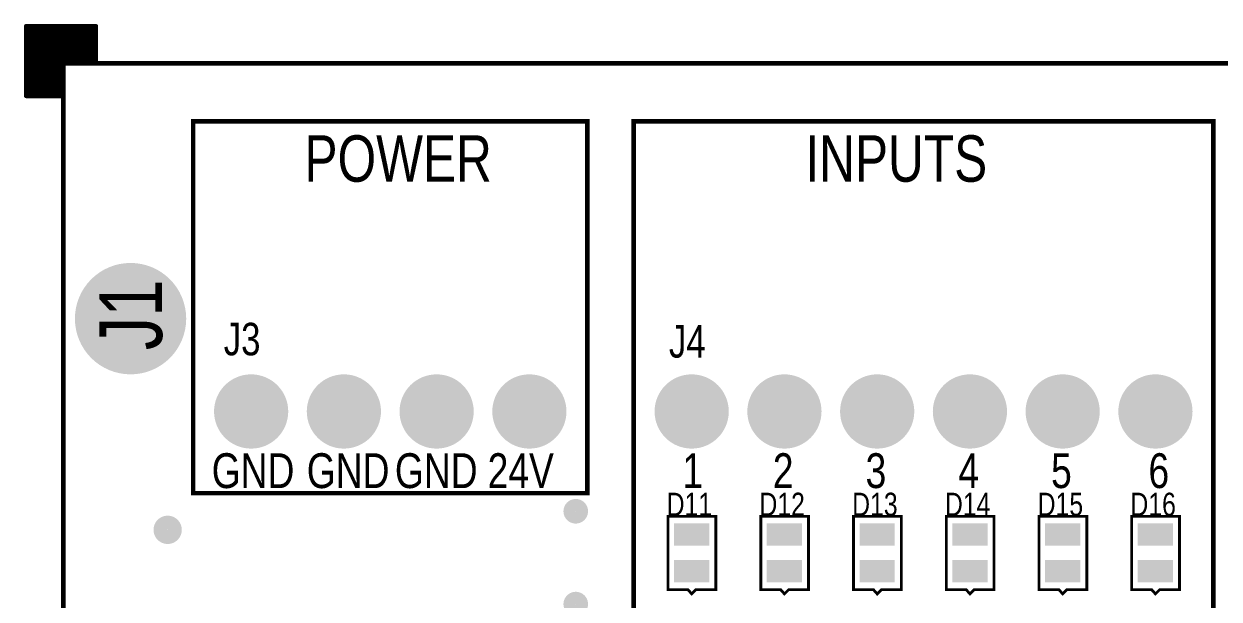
# Model space of a CAD drawing. Extents: x 0.65 to 5.17, y 1.6 to 4.56.
# Drawn here: x 0.653 to 3.23, y 3.322 to 4.561 of the extents above; entities that cross this region are included whole.
import ezdxf

# ---------------------------------------------------------------- set-up
doc = ezdxf.new("R2010")
doc.units = 0

msp = doc.modelspace()

# ---------------------------------------------------------------- linework, layer by layer
at = {"const_width": 0.01}
msp.add_lwpolyline([(0.738, 1.686), (5.093, 1.686), (5.093, 4.476), (0.738, 4.476), (0.738, 1.686)], close=True, dxfattribs=at)
at = {"const_width": 0.005}
msp.add_lwpolyline([(0.7355, 4.476, 1), (0.7405, 4.476, 1)], format="xyb", close=True, dxfattribs=at)
at = {"layer": 'SMT', "const_width": 0.01}
for points in [[(0.658, 4.406), (0.658, 4.556)], [(0.658, 4.556), (0.808, 4.556)], [(0.658, 4.554), (0.808, 4.554)], [(0.658, 4.545), (0.808, 4.545)], [(0.658, 4.536), (0.808, 4.536)], [(0.662, 4.406), (0.662, 4.556)], [(0.671, 4.406), (0.671, 4.556)], [(0.68, 4.406), (0.68, 4.556)], [(0.689, 4.406), (0.689, 4.556)], [(0.698, 4.406), (0.698, 4.556)], [(0.707, 4.406), (0.707, 4.556)], [(0.716, 4.406), (0.716, 4.556)], [(0.725, 4.406), (0.725, 4.556)], [(0.734, 4.481), (0.734, 4.556)], [(0.743, 4.481), (0.743, 4.556)], [(0.752, 4.481), (0.752, 4.556)], [(0.761, 4.481), (0.761, 4.556)], [(0.77, 4.481), (0.77, 4.556)], [(0.779, 4.481), (0.779, 4.556)], [(0.788, 4.481), (0.788, 4.556)], [(0.797, 4.481), (0.797, 4.556)], [(0.806, 4.481), (0.806, 4.556)], [(0.808, 4.481), (0.808, 4.556)], [(0.658, 4.527), (0.808, 4.527)], [(0.658, 4.518), (0.808, 4.518)], [(0.658, 4.509), (0.808, 4.509)], [(0.658, 4.5), (0.808, 4.5)], [(0.658, 4.491), (0.808, 4.491)], [(0.658, 4.482), (0.808, 4.482)], [(0.733, 4.481), (0.808, 4.481)], [(0.733, 4.406), (0.733, 4.481)], [(0.658, 4.473), (0.733, 4.473)], [(0.658, 4.464), (0.733, 4.464)], [(0.658, 4.455), (0.733, 4.455)], [(0.658, 4.446), (0.733, 4.446)], [(0.658, 4.437), (0.733, 4.437)], [(0.658, 4.428), (0.733, 4.428)], [(0.658, 4.419), (0.733, 4.419)], [(0.658, 4.41), (0.733, 4.41)], [(0.658, 4.406), (0.733, 4.406)]]:
    msp.add_lwpolyline(points, dxfattribs=at)
at = {"layer": 'SMT'}
for points, const_width in [([(0.6555, 4.556, 1), (0.6605, 4.556, 1)], 0.005), ([(0.6555, 4.556, 1), (0.6605, 4.556, 1)], 0.005), ([(0.6555, 4.554, 1), (0.6605, 4.554, 1)], 0.005), ([(0.6555, 4.545, 1), (0.6605, 4.545, 1)], 0.005), ([(0.6555, 4.536, 1), (0.6605, 4.536, 1)], 0.005), ([(0.6595, 4.556, 1), (0.6645, 4.556, 1)], 0.005), ([(0.6685, 4.556, 1), (0.6735, 4.556, 1)], 0.005), ([(0.6775, 4.556, 1), (0.6825, 4.556, 1)], 0.005), ([(0.6865, 4.556, 1), (0.6915, 4.556, 1)], 0.005), ([(0.6955, 4.556, 1), (0.7005, 4.556, 1)], 0.005), ([(0.7045, 4.556, 1), (0.7095, 4.556, 1)], 0.005), ([(0.7135, 4.556, 1), (0.7185, 4.556, 1)], 0.005), ([(0.7225, 4.556, 1), (0.7275, 4.556, 1)], 0.005), ([(0.7315, 4.556, 1), (0.7365, 4.556, 1)], 0.005), ([(0.7405, 4.556, 1), (0.7455, 4.556, 1)], 0.005), ([(0.7495, 4.556, 1), (0.7545, 4.556, 1)], 0.005), ([(0.7585, 4.556, 1), (0.7635, 4.556, 1)], 0.005), ([(0.7675, 4.556, 1), (0.7725, 4.556, 1)], 0.005), ([(0.7765, 4.556, 1), (0.7815, 4.556, 1)], 0.005), ([(0.7855, 4.556, 1), (0.7905, 4.556, 1)], 0.005), ([(0.7945, 4.556, 1), (0.7995, 4.556, 1)], 0.005), ([(0.8035, 4.556, 1), (0.8085, 4.556, 1)], 0.005), ([(0.8055, 4.556, 1), (0.8105, 4.556, 1)], 0.005), ([(0.8055, 4.556, 1), (0.8105, 4.556, 1)], 0.005), ([(0.8055, 4.554, 1), (0.8105, 4.554, 1)], 0.005), ([(0.8055, 4.545, 1), (0.8105, 4.545, 1)], 0.005), ([(0.8055, 4.536, 1), (0.8105, 4.536, 1)], 0.005), ([(0.6555, 4.527, 1), (0.6605, 4.527, 1)], 0.005), ([(0.6555, 4.518, 1), (0.6605, 4.518, 1)], 0.005), ([(0.6555, 4.509, 1), (0.6605, 4.509, 1)], 0.005), ([(0.8055, 4.527, 1), (0.8105, 4.527, 1)], 0.005), ([(0.8055, 4.518, 1), (0.8105, 4.518, 1)], 0.005), ([(0.8055, 4.509, 1), (0.8105, 4.509, 1)], 0.005), ([(0.6555, 4.5, 1), (0.6605, 4.5, 1)], 0.005), ([(0.6555, 4.491, 1), (0.6605, 4.491, 1)], 0.005), ([(0.6555, 4.482, 1), (0.6605, 4.482, 1)], 0.005), ([(0.7305, 4.481, 1), (0.7355, 4.481, 1)], 0.005), ([(0.7305, 4.481, 1), (0.7355, 4.481, 1)], 0.005), ([(0.7315, 4.481, 1), (0.7365, 4.481, 1)], 0.005), ([(0.7405, 4.481, 1), (0.7455, 4.481, 1)], 0.005), ([(0.7495, 4.481, 1), (0.7545, 4.481, 1)], 0.005), ([(0.7585, 4.481, 1), (0.7635, 4.481, 1)], 0.005), ([(0.7675, 4.481, 1), (0.7725, 4.481, 1)], 0.005), ([(0.7765, 4.481, 1), (0.7815, 4.481, 1)], 0.005), ([(0.7855, 4.481, 1), (0.7905, 4.481, 1)], 0.005), ([(0.7945, 4.481, 1), (0.7995, 4.481, 1)], 0.005), ([(0.8035, 4.481, 1), (0.8085, 4.481, 1)], 0.005), ([(0.8055, 4.5, 1), (0.8105, 4.5, 1)], 0.005), ([(0.8055, 4.491, 1), (0.8105, 4.491, 1)], 0.005), ([(0.8055, 4.482, 1), (0.8105, 4.482, 1)], 0.005), ([(0.8055, 4.481, 1), (0.8105, 4.481, 1)], 0.005), ([(0.8055, 4.481, 1), (0.8105, 4.481, 1)], 0.005), ([(0.6555, 4.473, 1), (0.6605, 4.473, 1)], 0.005), ([(0.6555, 4.464, 1), (0.6605, 4.464, 1)], 0.005), ([(0.6555, 4.455, 1), (0.6605, 4.455, 1)], 0.005), ([(0.7305, 4.473, 1), (0.7355, 4.473, 1)], 0.005), ([(0.7305, 4.464, 1), (0.7355, 4.464, 1)], 0.005), ([(0.7305, 4.455, 1), (0.7355, 4.455, 1)], 0.005), ([(0.6555, 4.446, 1), (0.6605, 4.446, 1)], 0.005), ([(0.6555, 4.437, 1), (0.6605, 4.437, 1)], 0.005), ([(0.6555, 4.428, 1), (0.6605, 4.428, 1)], 0.005), ([(0.7305, 4.446, 1), (0.7355, 4.446, 1)], 0.005), ([(0.7305, 4.437, 1), (0.7355, 4.437, 1)], 0.005), ([(0.7305, 4.428, 1), (0.7355, 4.428, 1)], 0.005), ([(0.6555, 4.419, 1), (0.6605, 4.419, 1)], 0.005), ([(0.6555, 4.41, 1), (0.6605, 4.41, 1)], 0.005), ([(0.6555, 4.406, 1), (0.6605, 4.406, 1)], 0.005), ([(0.6555, 4.406, 1), (0.6605, 4.406, 1)], 0.005), ([(0.6595, 4.406, 1), (0.6645, 4.406, 1)], 0.005), ([(0.6685, 4.406, 1), (0.6735, 4.406, 1)], 0.005), ([(0.6775, 4.406, 1), (0.6825, 4.406, 1)], 0.005), ([(0.6865, 4.406, 1), (0.6915, 4.406, 1)], 0.005), ([(0.6955, 4.406, 1), (0.7005, 4.406, 1)], 0.005), ([(0.7045, 4.406, 1), (0.7095, 4.406, 1)], 0.005), ([(0.7135, 4.406, 1), (0.7185, 4.406, 1)], 0.005), ([(0.7225, 4.406, 1), (0.7275, 4.406, 1)], 0.005), ([(0.7305, 4.419, 1), (0.7355, 4.419, 1)], 0.005), ([(0.7305, 4.41, 1), (0.7355, 4.41, 1)], 0.005), ([(0.7305, 4.406, 1), (0.7355, 4.406, 1)], 0.005), ([(0.7305, 4.406, 1), (0.7355, 4.406, 1)], 0.005), ([(0.823, 3.926, 1), (0.943, 3.926, 1)], 0.12), ([(1.103, 3.726, 1), (1.183, 3.726, 1)], 0.08), ([(1.303, 3.726, 1), (1.383, 3.726, 1)], 0.08), ([(1.503, 3.726, 1), (1.583, 3.726, 1)], 0.08), ([(1.703, 3.726, 1), (1.783, 3.726, 1)], 0.08), ([(2.053, 3.726, 1), (2.133, 3.726, 1)], 0.08), ([(2.253, 3.726, 1), (2.333, 3.726, 1)], 0.08), ([(2.453, 3.726, 1), (2.533, 3.726, 1)], 0.08), ([(2.653, 3.726, 1), (2.733, 3.726, 1)], 0.08), ([(2.853, 3.726, 1), (2.933, 3.726, 1)], 0.08), ([(3.053, 3.726, 1), (3.133, 3.726, 1)], 0.08), ([(1.83, 3.511, 1), (1.856, 3.511, 1)], 0.027), ([(0.948, 3.471, 1), (0.978, 3.471, 1)], 0.031), ([(1.83, 3.311, 1), (1.856, 3.311, 1)], 0.027)]:
    msp.add_lwpolyline(points, format="xyb", close=True, dxfattribs=dict(at, const_width=const_width))
for points in [[(2.055, 3.437), (2.131, 3.437), (2.055, 3.485), (2.131, 3.485)], [(2.255, 3.437), (2.331, 3.437), (2.255, 3.485), (2.331, 3.485)], [(2.455, 3.437), (2.531, 3.437), (2.455, 3.485), (2.531, 3.485)], [(2.655, 3.437), (2.731, 3.437), (2.655, 3.485), (2.731, 3.485)], [(2.855, 3.437), (2.931, 3.437), (2.855, 3.485), (2.931, 3.485)], [(3.055, 3.437), (3.131, 3.437), (3.055, 3.485), (3.131, 3.485)], [(2.055, 3.358), (2.131, 3.358), (2.055, 3.406), (2.131, 3.406)], [(2.255, 3.358), (2.331, 3.358), (2.255, 3.406), (2.331, 3.406)], [(2.455, 3.358), (2.531, 3.358), (2.455, 3.406), (2.531, 3.406)], [(2.655, 3.358), (2.731, 3.358), (2.655, 3.406), (2.731, 3.406)], [(2.855, 3.358), (2.931, 3.358), (2.855, 3.406), (2.931, 3.406)], [(3.055, 3.358), (3.131, 3.358), (3.055, 3.406), (3.131, 3.406)]]:
    msp.add_solid(points, dxfattribs=at)
at = {"layer": 'SST', "const_width": 0.01}
for points in [[(0.658, 4.406), (0.658, 4.556)], [(0.658, 4.556), (0.808, 4.556)], [(0.658, 4.554), (0.808, 4.554)], [(0.658, 4.545), (0.808, 4.545)], [(0.658, 4.536), (0.808, 4.536)], [(0.662, 4.406), (0.662, 4.556)], [(0.671, 4.406), (0.671, 4.556)], [(0.68, 4.406), (0.68, 4.556)], [(0.689, 4.406), (0.689, 4.556)], [(0.698, 4.406), (0.698, 4.556)], [(0.707, 4.406), (0.707, 4.556)], [(0.716, 4.406), (0.716, 4.556)], [(0.725, 4.406), (0.725, 4.556)], [(0.734, 4.481), (0.734, 4.556)], [(0.743, 4.481), (0.743, 4.556)], [(0.752, 4.481), (0.752, 4.556)], [(0.761, 4.481), (0.761, 4.556)], [(0.77, 4.481), (0.77, 4.556)], [(0.779, 4.481), (0.779, 4.556)], [(0.788, 4.481), (0.788, 4.556)], [(0.797, 4.481), (0.797, 4.556)], [(0.806, 4.481), (0.806, 4.556)], [(0.808, 4.481), (0.808, 4.556)], [(0.658, 4.527), (0.808, 4.527)], [(0.658, 4.518), (0.808, 4.518)], [(0.658, 4.509), (0.808, 4.509)], [(0.658, 4.5), (0.808, 4.5)], [(0.658, 4.491), (0.808, 4.491)], [(0.658, 4.482), (0.808, 4.482)], [(0.733, 4.481), (0.808, 4.481)], [(0.733, 4.406), (0.733, 4.481)], [(0.658, 4.473), (0.733, 4.473)], [(0.658, 4.464), (0.733, 4.464)], [(0.658, 4.455), (0.733, 4.455)], [(0.658, 4.446), (0.733, 4.446)], [(0.658, 4.437), (0.733, 4.437)], [(0.658, 4.428), (0.733, 4.428)], [(0.658, 4.419), (0.733, 4.419)], [(0.658, 4.41), (0.733, 4.41)], [(0.658, 4.406), (0.733, 4.406)]]:
    msp.add_lwpolyline(points, dxfattribs=at)
at = {"layer": 'SST'}
for points, const_width in [([(0.6555, 4.556, 1), (0.6605, 4.556, 1)], 0.005), ([(0.6555, 4.556, 1), (0.6605, 4.556, 1)], 0.005), ([(0.6555, 4.554, 1), (0.6605, 4.554, 1)], 0.005), ([(0.6555, 4.545, 1), (0.6605, 4.545, 1)], 0.005), ([(0.6555, 4.536, 1), (0.6605, 4.536, 1)], 0.005), ([(0.6595, 4.556, 1), (0.6645, 4.556, 1)], 0.005), ([(0.6685, 4.556, 1), (0.6735, 4.556, 1)], 0.005), ([(0.6775, 4.556, 1), (0.6825, 4.556, 1)], 0.005), ([(0.6865, 4.556, 1), (0.6915, 4.556, 1)], 0.005), ([(0.6955, 4.556, 1), (0.7005, 4.556, 1)], 0.005), ([(0.7045, 4.556, 1), (0.7095, 4.556, 1)], 0.005), ([(0.7135, 4.556, 1), (0.7185, 4.556, 1)], 0.005), ([(0.7225, 4.556, 1), (0.7275, 4.556, 1)], 0.005), ([(0.7315, 4.556, 1), (0.7365, 4.556, 1)], 0.005), ([(0.7405, 4.556, 1), (0.7455, 4.556, 1)], 0.005), ([(0.7495, 4.556, 1), (0.7545, 4.556, 1)], 0.005), ([(0.7585, 4.556, 1), (0.7635, 4.556, 1)], 0.005), ([(0.7675, 4.556, 1), (0.7725, 4.556, 1)], 0.005), ([(0.7765, 4.556, 1), (0.7815, 4.556, 1)], 0.005), ([(0.7855, 4.556, 1), (0.7905, 4.556, 1)], 0.005), ([(0.7945, 4.556, 1), (0.7995, 4.556, 1)], 0.005), ([(0.8035, 4.556, 1), (0.8085, 4.556, 1)], 0.005), ([(0.8055, 4.556, 1), (0.8105, 4.556, 1)], 0.005), ([(0.8055, 4.556, 1), (0.8105, 4.556, 1)], 0.005), ([(0.8055, 4.554, 1), (0.8105, 4.554, 1)], 0.005), ([(0.8055, 4.545, 1), (0.8105, 4.545, 1)], 0.005), ([(0.8055, 4.536, 1), (0.8105, 4.536, 1)], 0.005), ([(0.6555, 4.527, 1), (0.6605, 4.527, 1)], 0.005), ([(0.6555, 4.518, 1), (0.6605, 4.518, 1)], 0.005), ([(0.6555, 4.509, 1), (0.6605, 4.509, 1)], 0.005), ([(0.8055, 4.527, 1), (0.8105, 4.527, 1)], 0.005), ([(0.8055, 4.518, 1), (0.8105, 4.518, 1)], 0.005), ([(0.8055, 4.509, 1), (0.8105, 4.509, 1)], 0.005), ([(0.6555, 4.5, 1), (0.6605, 4.5, 1)], 0.005), ([(0.6555, 4.491, 1), (0.6605, 4.491, 1)], 0.005), ([(0.6555, 4.482, 1), (0.6605, 4.482, 1)], 0.005), ([(0.7305, 4.481, 1), (0.7355, 4.481, 1)], 0.005), ([(0.7305, 4.481, 1), (0.7355, 4.481, 1)], 0.005), ([(0.7315, 4.481, 1), (0.7365, 4.481, 1)], 0.005), ([(0.7405, 4.481, 1), (0.7455, 4.481, 1)], 0.005), ([(0.7495, 4.481, 1), (0.7545, 4.481, 1)], 0.005), ([(0.7585, 4.481, 1), (0.7635, 4.481, 1)], 0.005), ([(0.7675, 4.481, 1), (0.7725, 4.481, 1)], 0.005), ([(0.7765, 4.481, 1), (0.7815, 4.481, 1)], 0.005), ([(0.7855, 4.481, 1), (0.7905, 4.481, 1)], 0.005), ([(0.7945, 4.481, 1), (0.7995, 4.481, 1)], 0.005), ([(0.8035, 4.481, 1), (0.8085, 4.481, 1)], 0.005), ([(0.8055, 4.5, 1), (0.8105, 4.5, 1)], 0.005), ([(0.8055, 4.491, 1), (0.8105, 4.491, 1)], 0.005), ([(0.8055, 4.482, 1), (0.8105, 4.482, 1)], 0.005), ([(0.8055, 4.481, 1), (0.8105, 4.481, 1)], 0.005), ([(0.8055, 4.481, 1), (0.8105, 4.481, 1)], 0.005), ([(0.6555, 4.473, 1), (0.6605, 4.473, 1)], 0.005), ([(0.6555, 4.464, 1), (0.6605, 4.464, 1)], 0.005), ([(0.6555, 4.455, 1), (0.6605, 4.455, 1)], 0.005), ([(0.7305, 4.473, 1), (0.7355, 4.473, 1)], 0.005), ([(0.7305, 4.464, 1), (0.7355, 4.464, 1)], 0.005), ([(0.7305, 4.455, 1), (0.7355, 4.455, 1)], 0.005), ([(0.6555, 4.446, 1), (0.6605, 4.446, 1)], 0.005), ([(0.6555, 4.437, 1), (0.6605, 4.437, 1)], 0.005), ([(0.6555, 4.428, 1), (0.6605, 4.428, 1)], 0.005), ([(0.7305, 4.446, 1), (0.7355, 4.446, 1)], 0.005), ([(0.7305, 4.437, 1), (0.7355, 4.437, 1)], 0.005), ([(0.7305, 4.428, 1), (0.7355, 4.428, 1)], 0.005), ([(0.6555, 4.419, 1), (0.6605, 4.419, 1)], 0.005), ([(0.6555, 4.41, 1), (0.6605, 4.41, 1)], 0.005), ([(0.6555, 4.406, 1), (0.6605, 4.406, 1)], 0.005), ([(0.6555, 4.406, 1), (0.6605, 4.406, 1)], 0.005), ([(0.6595, 4.406, 1), (0.6645, 4.406, 1)], 0.005), ([(0.6685, 4.406, 1), (0.6735, 4.406, 1)], 0.005), ([(0.6775, 4.406, 1), (0.6825, 4.406, 1)], 0.005), ([(0.6865, 4.406, 1), (0.6915, 4.406, 1)], 0.005), ([(0.6955, 4.406, 1), (0.7005, 4.406, 1)], 0.005), ([(0.7045, 4.406, 1), (0.7095, 4.406, 1)], 0.005), ([(0.7135, 4.406, 1), (0.7185, 4.406, 1)], 0.005), ([(0.7225, 4.406, 1), (0.7275, 4.406, 1)], 0.005), ([(0.7305, 4.419, 1), (0.7355, 4.419, 1)], 0.005), ([(0.7305, 4.41, 1), (0.7355, 4.41, 1)], 0.005), ([(0.7305, 4.406, 1), (0.7355, 4.406, 1)], 0.005), ([(0.7305, 4.406, 1), (0.7355, 4.406, 1)], 0.005), ([(1.0155, 4.351, 1), (1.0205, 4.351, 1)], 0.005), ([(1.0155, 4.351, 1), (1.0205, 4.351, 1)], 0.005), ([(1.8655, 4.351, 1), (1.8705, 4.351, 1)], 0.005), ([(1.9655, 4.351, 1), (1.9705, 4.351, 1)], 0.005), ([(1.9655, 4.351, 1), (1.9705, 4.351, 1)], 0.005), ([(3.2155, 4.351, 1), (3.2205, 4.351, 1)], 0.005), ([(1.0155, 3.55, 1), (1.0205, 3.55, 1)], 0.005), ([(1.8655, 3.55, 1), (1.8705, 3.55, 1)], 0.005), ([(2.0405, 3.5, 1), (2.0435, 3.5, 1)], 0.003), ([(2.1435, 3.5, 1), (2.1465, 3.5, 1)], 0.003), ([(2.1435, 3.5, 1), (2.1465, 3.5, 1)], 0.003), ([(2.2405, 3.5, 1), (2.2435, 3.5, 1)], 0.003), ([(2.3435, 3.5, 1), (2.3465, 3.5, 1)], 0.003), ([(2.3435, 3.5, 1), (2.3465, 3.5, 1)], 0.003), ([(2.4405, 3.5, 1), (2.4435, 3.5, 1)], 0.003), ([(2.5435, 3.5, 1), (2.5465, 3.5, 1)], 0.003), ([(2.5435, 3.5, 1), (2.5465, 3.5, 1)], 0.003), ([(2.6405, 3.5, 1), (2.6435, 3.5, 1)], 0.003), ([(2.7435, 3.5, 1), (2.7465, 3.5, 1)], 0.003), ([(2.7435, 3.5, 1), (2.7465, 3.5, 1)], 0.003), ([(2.8405, 3.5, 1), (2.8435, 3.5, 1)], 0.003), ([(2.9435, 3.5, 1), (2.9465, 3.5, 1)], 0.003), ([(2.9435, 3.5, 1), (2.9465, 3.5, 1)], 0.003), ([(3.0405, 3.5, 1), (3.0435, 3.5, 1)], 0.003), ([(3.1435, 3.5, 1), (3.1465, 3.5, 1)], 0.003), ([(3.1435, 3.5, 1), (3.1465, 3.5, 1)], 0.003), ([(2.0405, 3.342, 1), (2.0435, 3.342, 1)], 0.003), ([(2.0835, 3.342, 1), (2.0865, 3.342, 1)], 0.003), ([(2.0915, 3.333, 1), (2.0945, 3.333, 1)], 0.003), ([(2.1005, 3.342, 1), (2.1035, 3.342, 1)], 0.003), ([(2.1005, 3.342, 1), (2.1035, 3.342, 1)], 0.003), ([(2.1435, 3.342, 1), (2.1465, 3.342, 1)], 0.003), ([(2.2405, 3.342, 1), (2.2435, 3.342, 1)], 0.003), ([(2.2835, 3.342, 1), (2.2865, 3.342, 1)], 0.003), ([(2.2915, 3.333, 1), (2.2945, 3.333, 1)], 0.003), ([(2.3005, 3.342, 1), (2.3035, 3.342, 1)], 0.003), ([(2.3005, 3.342, 1), (2.3035, 3.342, 1)], 0.003), ([(2.3435, 3.342, 1), (2.3465, 3.342, 1)], 0.003), ([(2.4405, 3.342, 1), (2.4435, 3.342, 1)], 0.003), ([(2.4835, 3.342, 1), (2.4865, 3.342, 1)], 0.003), ([(2.4915, 3.333, 1), (2.4945, 3.333, 1)], 0.003), ([(2.5005, 3.342, 1), (2.5035, 3.342, 1)], 0.003), ([(2.5005, 3.342, 1), (2.5035, 3.342, 1)], 0.003), ([(2.5435, 3.342, 1), (2.5465, 3.342, 1)], 0.003), ([(2.6405, 3.342, 1), (2.6435, 3.342, 1)], 0.003), ([(2.6835, 3.342, 1), (2.6865, 3.342, 1)], 0.003), ([(2.6915, 3.333, 1), (2.6945, 3.333, 1)], 0.003), ([(2.7005, 3.342, 1), (2.7035, 3.342, 1)], 0.003), ([(2.7005, 3.342, 1), (2.7035, 3.342, 1)], 0.003), ([(2.7435, 3.342, 1), (2.7465, 3.342, 1)], 0.003), ([(2.8405, 3.342, 1), (2.8435, 3.342, 1)], 0.003), ([(2.8835, 3.342, 1), (2.8865, 3.342, 1)], 0.003), ([(2.8915, 3.333, 1), (2.8945, 3.333, 1)], 0.003), ([(2.9005, 3.342, 1), (2.9035, 3.342, 1)], 0.003), ([(2.9005, 3.342, 1), (2.9035, 3.342, 1)], 0.003), ([(2.9435, 3.342, 1), (2.9465, 3.342, 1)], 0.003), ([(3.0405, 3.342, 1), (3.0435, 3.342, 1)], 0.003), ([(3.0835, 3.342, 1), (3.0865, 3.342, 1)], 0.003), ([(3.0915, 3.333, 1), (3.0945, 3.333, 1)], 0.003), ([(3.1005, 3.342, 1), (3.1035, 3.342, 1)], 0.003), ([(3.1005, 3.342, 1), (3.1035, 3.342, 1)], 0.003), ([(3.1435, 3.342, 1), (3.1465, 3.342, 1)], 0.003)]:
    msp.add_lwpolyline(points, format="xyb", close=True, dxfattribs=dict(at, const_width=const_width))
for points, const_width in [([(1.018, 4.351), (1.868, 4.351), (1.868, 3.55), (1.018, 3.55), (1.018, 4.351)], 0.01), ([(1.968, 4.351), (1.968, 2.911), (2.288, 2.911), (2.288, 2.801), (2.843, 2.801), (2.843, 2.911), (3.218, 2.911), (3.218, 4.351), (1.968, 4.351)], 0.01), ([(2.145, 3.5), (2.145, 3.342), (2.102, 3.342), (2.102, 3.342), (2.093, 3.333), (2.085, 3.342), (2.042, 3.342), (2.042, 3.5), (2.145, 3.5)], 0.006), ([(2.345, 3.5), (2.345, 3.342), (2.302, 3.342), (2.302, 3.342), (2.293, 3.333), (2.285, 3.342), (2.242, 3.342), (2.242, 3.5), (2.345, 3.5)], 0.006), ([(2.545, 3.5), (2.545, 3.342), (2.502, 3.342), (2.502, 3.342), (2.493, 3.333), (2.485, 3.342), (2.442, 3.342), (2.442, 3.5), (2.545, 3.5)], 0.006), ([(2.745, 3.5), (2.745, 3.342), (2.702, 3.342), (2.702, 3.342), (2.693, 3.333), (2.685, 3.342), (2.642, 3.342), (2.642, 3.5), (2.745, 3.5)], 0.006), ([(2.945, 3.5), (2.945, 3.342), (2.902, 3.342), (2.902, 3.342), (2.893, 3.333), (2.885, 3.342), (2.842, 3.342), (2.842, 3.5), (2.945, 3.5)], 0.006), ([(3.145, 3.5), (3.145, 3.342), (3.102, 3.342), (3.102, 3.342), (3.093, 3.333), (3.085, 3.342), (3.042, 3.342), (3.042, 3.5), (3.145, 3.5)], 0.006)]:
    msp.add_lwpolyline(points, close=True, dxfattribs=dict(at, const_width=const_width))

# ---------------------------------------------------------------- texts
at = {"layer": 'SST', "width": 0.8}
for s, height, p in [('POWER', 0.1, (1.258, 4.221)), ('INPUTS', 0.1, (2.338, 4.221)), ('J3', 0.07, (1.084, 3.847)), ('J4', 0.07, (2.044, 3.842)), ('GND', 0.075, (1.058, 3.561)), ('GND', 0.075, (1.263, 3.561)), ('GND', 0.075, (1.453, 3.561)), ('24V', 0.075, (1.653, 3.561)), ('1', 0.075, (2.073, 3.561)), ('2', 0.075, (2.268, 3.561)), ('3', 0.075, (2.468, 3.561)), ('4', 0.075, (2.668, 3.561)), ('5', 0.075, (2.868, 3.561)), ('6', 0.075, (3.078, 3.561))]:
    msp.add_text(s, height=height, dxfattribs=at).set_placement(p)
for s, height, rotation, p in [('J1', 0.135, 90, (0.951, 3.858)), ('D11', 0.05, 360, (2.039, 3.501)), ('D12', 0.05, 360, (2.239, 3.501)), ('D13', 0.05, 360, (2.439, 3.501)), ('D14', 0.05, 360, (2.639, 3.501)), ('D15', 0.05, 360, (2.839, 3.501)), ('D16', 0.05, 360, (3.039, 3.501))]:
    msp.add_text(s, height=height, rotation=rotation, dxfattribs=at).set_placement(p)

doc.saveas('drawing.dxf')
